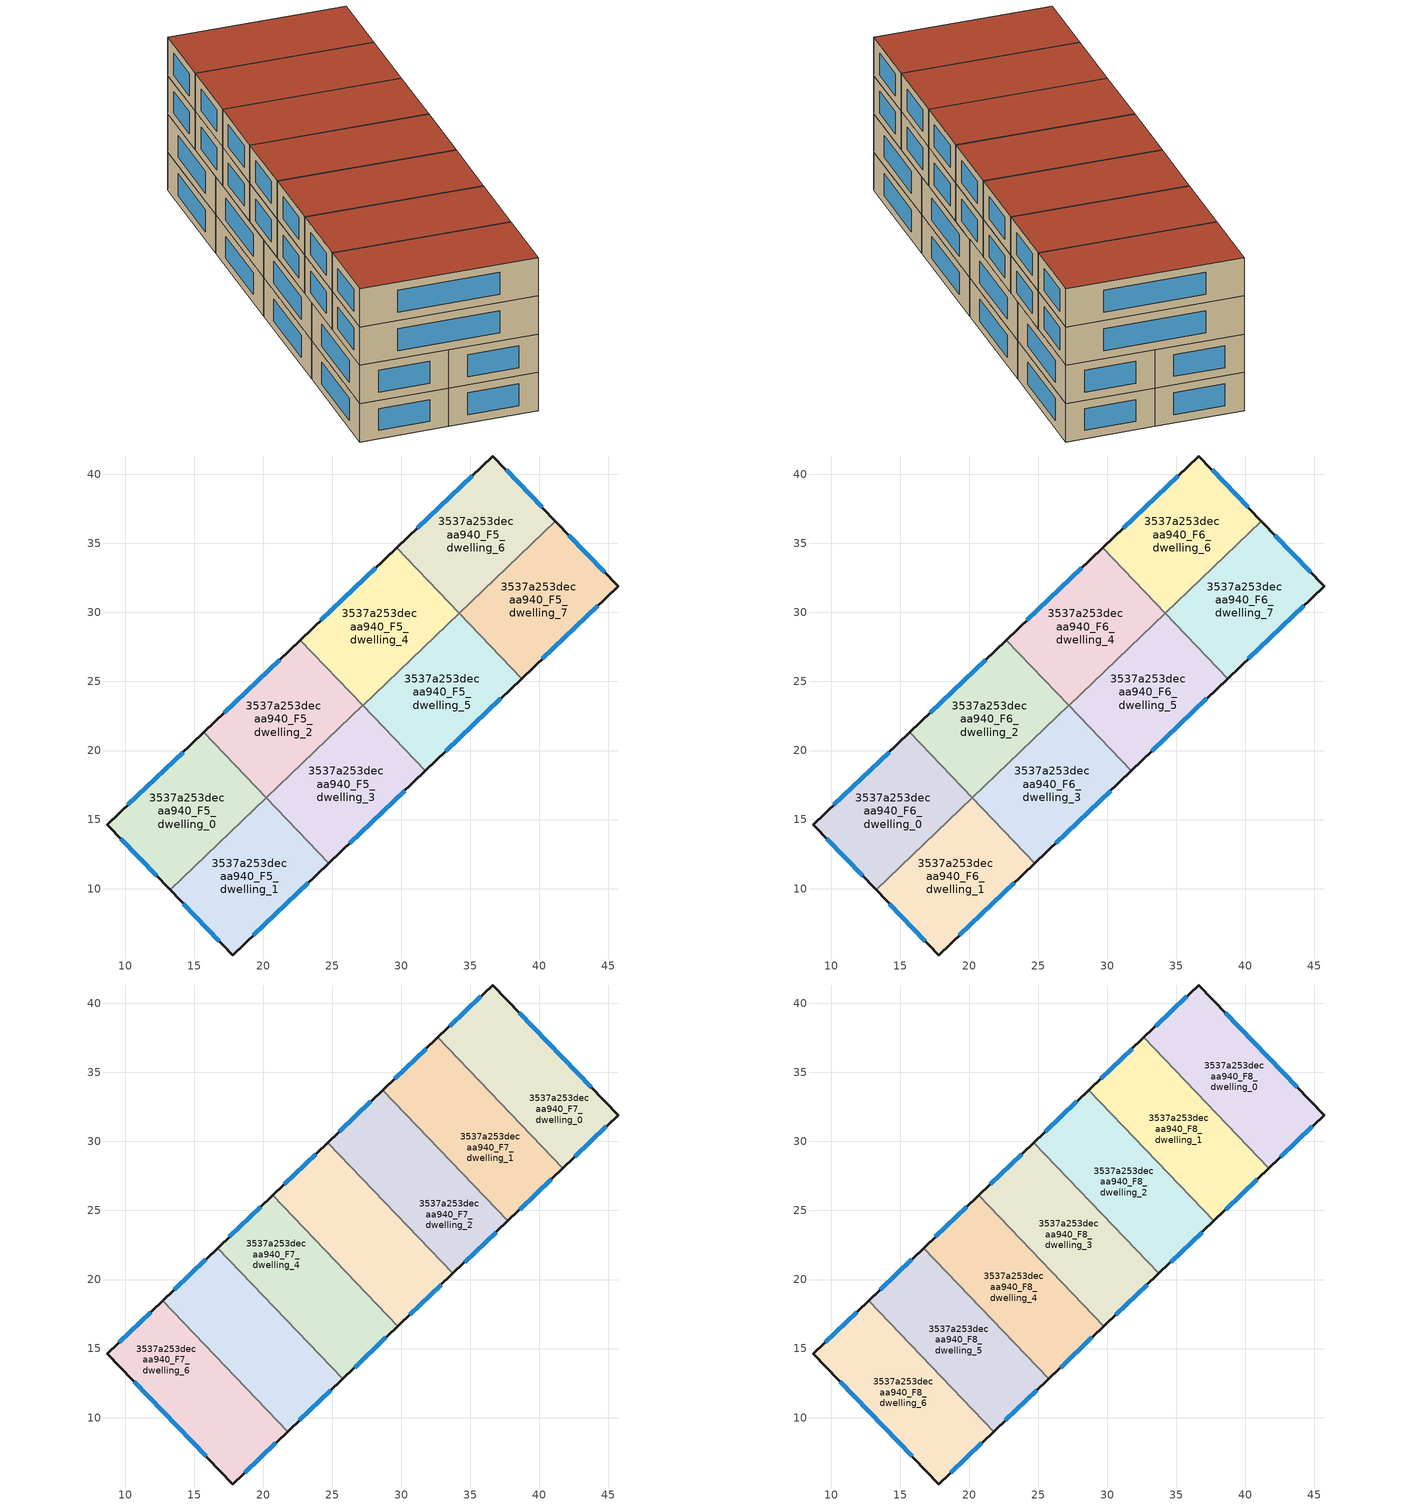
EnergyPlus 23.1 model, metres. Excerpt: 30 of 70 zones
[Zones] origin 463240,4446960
3537a253decaa940_F5_dwelling_0
 floor to 3537a253decaa940_F4_dwelling_0 (EU_floor_Construction): 15.7,21.32 20.22,16.59 13.25,9.91 8.7,14.63 z15
 wall outside (EU_wall_Construction): 15.7,21.32 8.7,14.63 13.25,9.91 z15:18
 wall to 3537a253decaa940_F5_dwelling_1 (EU_wall_Construction): 13.25,9.91 20.22,16.59 z15:18
 wall to 3537a253decaa940_F5_dwelling_2 (EU_wall_Construction): 20.22,16.59 15.7,21.32 z15:18
 window (EU_Window_Construction): 14.2,19.88 10.2,16.06 / 9.68,13.62 12.27,10.92 z15.64:17.36
3537a253decaa940_F5_dwelling_1
 floor to 3537a253decaa940_F4_dwelling_1 (EU_floor_Construction): 20.22,16.59 24.76,11.85 17.8,5.19 13.25,9.91 z15
 wall outside (EU_wall_Construction): 13.25,9.91 17.8,5.19 24.76,11.85 z15:18
 wall to 3537a253decaa940_F5_dwelling_3 (EU_wall_Construction): 24.76,11.85 20.23,16.58 z15:18
 window (EU_Window_Construction): 19.29,6.62 23.27,10.42 / 14.22,8.9 16.83,6.2 z15.64:17.36
3537a253decaa940_F5_dwelling_2
 floor to 3537a253decaa940_F4_dwelling_2 (EU_floor_Construction): 22.67,27.99 27.2,23.26 20.23,16.58 15.7,21.32 z15
 wall outside (EU_wall_Construction): 22.67,27.99 15.7,21.32 z15:18
 wall to 3537a253decaa940_F5_dwelling_3 (EU_wall_Construction): 20.23,16.58 27.2,23.26 z15:18
 wall to 3537a253decaa940_F5_dwelling_4 (EU_wall_Construction): 27.2,23.26 22.67,27.99 z15:18
 window (EU_Window_Construction): 21.18,26.56 17.19,22.75 z15.64:17.36
3537a253decaa940_F5_dwelling_3
 floor to 3537a253decaa940_F4_dwelling_3 (EU_floor_Construction): 27.2,23.26 31.73,18.53 24.76,11.85 20.23,16.58 z15
 wall outside (EU_wall_Construction): 24.76,11.85 31.73,18.53 z15:18
 wall to 3537a253decaa940_F5_dwelling_5 (EU_wall_Construction): 31.73,18.53 27.2,23.26 z15:18
 window (EU_Window_Construction): 26.25,13.28 30.24,17.1 z15.64:17.36
3537a253decaa940_F5_dwelling_4
 floor to 3537a253decaa940_F4_dwelling_4 (EU_floor_Construction): 29.65,34.67 34.18,29.94 27.2,23.26 22.67,27.99 z15
 wall outside (EU_wall_Construction): 29.65,34.67 22.67,27.99 z15:18
 wall to 3537a253decaa940_F5_dwelling_5 (EU_wall_Construction): 27.2,23.26 34.18,29.94 z15:18
 wall to 3537a253decaa940_F5_dwelling_6 (EU_wall_Construction): 34.18,29.94 29.65,34.67 z15:18
 window (EU_Window_Construction): 28.16,33.24 24.17,29.42 z15.64:17.36
3537a253decaa940_F5_dwelling_5
 floor to 3537a253decaa940_F4_dwelling_5 (EU_floor_Construction): 34.18,29.94 38.71,25.21 31.73,18.53 27.2,23.26 z15
 wall outside (EU_wall_Construction): 31.73,18.53 38.71,25.21 z15:18
 wall to 3537a253decaa940_F5_dwelling_7 (EU_wall_Construction): 38.71,25.21 34.19,29.93 z15:18
 wall to 3537a253decaa940_F5_dwelling_6 (EU_wall_Construction): 34.19,29.93 34.18,29.94 z15:18
 window (EU_Window_Construction): 33.23,19.96 37.22,23.78 z15.64:17.36
3537a253decaa940_F5_dwelling_6
 floor to 3537a253decaa940_F4_dwelling_6 (EU_floor_Construction): 36.61,41.33 41.16,36.61 34.19,29.93 29.65,34.67 z15
 wall outside (EU_wall_Construction): 41.16,36.61 36.61,41.33 29.65,34.67 z15:18
 wall to 3537a253decaa940_F5_dwelling_7 (EU_wall_Construction): 34.19,29.93 41.16,36.61 z15:18
 window (EU_Window_Construction): 35.12,39.9 31.14,36.1 / 40.19,37.62 37.58,40.32 z15.64:17.36
3537a253decaa940_F5_dwelling_7
 floor to 3537a253decaa940_F4_dwelling_7 (EU_floor_Construction): 41.16,36.61 45.71,31.91 38.71,25.21 34.19,29.93 z15
 wall outside (EU_wall_Construction): 38.71,25.21 45.71,31.91 41.16,36.61 z15:18
 window (EU_Window_Construction): 44.73,32.91 42.14,35.6 / 40.21,26.64 44.21,30.47 z15.64:17.36
3537a253decaa940_F6_dwelling_0
 floor to 3537a253decaa940_F5_dwelling_0 (EU_floor_Construction): 15.7,21.32 20.22,16.59 13.25,9.91 8.7,14.63 z18
 wall outside (EU_wall_Construction): 15.7,21.32 8.7,14.63 13.25,9.91 z18:21
 wall to 3537a253decaa940_F6_dwelling_1 (EU_wall_Construction): 13.25,9.91 20.22,16.59 z18:21
 wall to 3537a253decaa940_F6_dwelling_2 (EU_wall_Construction): 20.22,16.59 15.7,21.32 z18:21
 window (EU_Window_Construction): 14.2,19.88 10.2,16.06 / 9.68,13.62 12.27,10.92 z18.64:20.36
 ceiling adiabatic (EU_roof_Construction): 20.22,16.59 15.7,21.32 12.71,18.46 17.23,13.73 z21
3537a253decaa940_F6_dwelling_1
 floor to 3537a253decaa940_F5_dwelling_1 (EU_floor_Construction): 20.22,16.59 24.76,11.85 17.8,5.19 13.25,9.91 z18
 wall outside (EU_wall_Construction): 13.25,9.91 17.8,5.19 24.76,11.85 z18:21
 wall to 3537a253decaa940_F6_dwelling_3 (EU_wall_Construction): 24.76,11.85 20.23,16.58 z18:21
 window (EU_Window_Construction): 19.29,6.62 23.27,10.42 / 14.22,8.9 16.83,6.2 z18.64:20.36
 ceiling adiabatic (EU_roof_Construction): 24.76,11.85 20.22,16.59 17.23,13.73 21.77,8.99 z21
3537a253decaa940_F6_dwelling_2
 floor to 3537a253decaa940_F5_dwelling_2 (EU_floor_Construction): 22.67,27.99 27.2,23.26 20.23,16.58 15.7,21.32 z18
 wall outside (EU_wall_Construction): 22.67,27.99 15.7,21.32 z18:21
 wall to 3537a253decaa940_F6_dwelling_3 (EU_wall_Construction): 20.23,16.58 27.2,23.26 z18:21
 wall to 3537a253decaa940_F6_dwelling_4 (EU_wall_Construction): 27.2,23.26 22.67,27.99 z18:21
 window (EU_Window_Construction): 21.18,26.56 17.19,22.75 z18.64:20.36
3537a253decaa940_F6_dwelling_3
 floor to 3537a253decaa940_F5_dwelling_3 (EU_floor_Construction): 27.2,23.26 31.73,18.53 24.76,11.85 20.23,16.58 z18
 wall outside (EU_wall_Construction): 24.76,11.85 31.73,18.53 z18:21
 wall to 3537a253decaa940_F6_dwelling_5 (EU_wall_Construction): 31.73,18.53 27.2,23.26 z18:21
 window (EU_Window_Construction): 26.25,13.28 30.24,17.1 z18.64:20.36
3537a253decaa940_F6_dwelling_4
 floor to 3537a253decaa940_F5_dwelling_4 (EU_floor_Construction): 29.65,34.67 34.18,29.94 27.2,23.26 22.67,27.99 z18
 wall outside (EU_wall_Construction): 29.65,34.67 22.67,27.99 z18:21
 wall to 3537a253decaa940_F6_dwelling_5 (EU_wall_Construction): 27.2,23.26 34.18,29.94 z18:21
 wall to 3537a253decaa940_F6_dwelling_6 (EU_wall_Construction): 34.18,29.94 29.65,34.67 z18:21
 window (EU_Window_Construction): 28.16,33.24 24.17,29.42 z18.64:20.36
3537a253decaa940_F6_dwelling_5
 floor to 3537a253decaa940_F5_dwelling_5 (EU_floor_Construction): 34.18,29.94 38.71,25.21 31.73,18.53 27.2,23.26 z18
 wall outside (EU_wall_Construction): 31.73,18.53 38.71,25.21 z18:21
 wall to 3537a253decaa940_F6_dwelling_7 (EU_wall_Construction): 38.71,25.21 34.19,29.93 z18:21
 wall to 3537a253decaa940_F6_dwelling_6 (EU_wall_Construction): 34.19,29.93 34.18,29.94 z18:21
 window (EU_Window_Construction): 33.23,19.96 37.22,23.78 z18.64:20.36
 ceiling adiabatic (EU_roof_Construction): 38.71,25.21 34.18,29.94 27.2,23.26 31.73,18.53 z21
3537a253decaa940_F6_dwelling_6
 floor to 3537a253decaa940_F5_dwelling_6 (EU_floor_Construction): 36.61,41.33 41.16,36.61 34.19,29.93 29.65,34.67 z18
 wall outside (EU_wall_Construction): 41.16,36.61 36.61,41.33 29.65,34.67 z18:21
 wall to 3537a253decaa940_F6_dwelling_7 (EU_wall_Construction): 34.19,29.93 41.16,36.61 z18:21
 window (EU_Window_Construction): 35.12,39.9 31.14,36.1 / 40.19,37.62 37.58,40.32 z18.64:20.36
 ceiling adiabatic (EU_roof_Construction): 37.18,32.79 32.64,37.53 29.65,34.67 34.19,29.93 z21
3537a253decaa940_F6_dwelling_7
 floor to 3537a253decaa940_F5_dwelling_7 (EU_floor_Construction): 41.16,36.61 45.71,31.91 38.71,25.21 34.19,29.93 z18
 wall outside (EU_wall_Construction): 38.71,25.21 45.71,31.91 41.16,36.61 z18:21
 window (EU_Window_Construction): 44.73,32.91 42.14,35.6 / 40.21,26.64 44.21,30.47 z18.64:20.36
 ceiling adiabatic (EU_roof_Construction): 41.7,28.07 37.18,32.79 34.19,29.93 38.71,25.21 z21
3537a253decaa940_F7_dwelling_0
 floor to 3537a253decaa940_F6_dwelling_7 (EU_floor_Construction): 41.16,36.61 45.71,31.91 41.7,28.07 37.18,32.79 z21
 floor to 3537a253decaa940_F6_dwelling_6 (EU_floor_Construction): 36.61,41.33 41.16,36.61 37.18,32.79 32.64,37.53 z21
 wall outside (EU_wall_Construction): 41.7,28.07 45.71,31.91 36.61,41.33 32.64,37.53 z21:24
 wall to 3537a253decaa940_F7_dwelling_1 (EU_wall_Construction): 32.64,37.53 41.7,28.07 z21:24
 window (EU_Window_Construction): 35.76,40.52 33.49,38.35 / 43.76,33.92 38.56,39.31 / 42.56,28.89 44.85,31.08 z21.64:23.36
3537a253decaa940_F7_dwelling_1
 floor to 3537a253decaa940_F6_dwelling_4 (EU_floor_Construction): 29.65,34.67 34.18,29.94 33.18,28.99 28.65,33.72 z21
 floor adiabatic (EU_floor_Construction): 32.64,37.53 41.7,28.07 37.71,24.25 33.18,28.99 34.18,29.94 29.65,34.67 28.65,33.72 z21
 wall outside (EU_wall_Construction): 32.64,37.53 28.65,33.72 / 37.71,24.25 41.7,28.07 z21:24
 wall to 3537a253decaa940_F7_dwelling_2 (EU_wall_Construction): 28.65,33.72 37.71,24.25 z21:24
 window (EU_Window_Construction): 31.79,36.72 29.51,34.53 / 38.57,25.07 40.85,27.25 z21.64:23.36
3537a253decaa940_F7_dwelling_2
 floor adiabatic (EU_floor_Construction): 33.18,28.99 37.71,24.25 33.73,20.44 29.2,25.17 z21
 floor to 3537a253decaa940_F6_dwelling_4 (EU_floor_Construction): 28.65,33.72 33.18,28.99 29.2,25.17 24.67,29.9 z21
 wall outside (EU_wall_Construction): 28.65,33.72 24.67,29.9 / 33.73,20.44 37.71,24.25 z21:24
 wall to 3537a253decaa940_F7_dwelling_3 (EU_wall_Construction): 24.67,29.9 33.73,20.44 z21:24
 window (EU_Window_Construction): 27.8,32.9 25.52,30.72 / 34.58,21.25 36.86,23.44 z21.64:23.36
3537a253decaa940_F7_dwelling_3
 floor to 3537a253decaa940_F6_dwelling_3 (EU_floor_Construction): 27.2,23.26 31.73,18.53 29.74,16.62 25.21,21.35 z21
 floor to 3537a253decaa940_F6_dwelling_2 (EU_floor_Construction): 22.67,27.99 27.2,23.26 25.21,21.35 20.68,26.09 z21
 floor to 3537a253decaa940_F6_dwelling_4 (EU_floor_Construction): 24.67,29.9 29.2,25.17 27.2,23.26 22.67,27.99 z21
 floor adiabatic (EU_floor_Construction): 29.2,25.17 33.73,20.44 31.73,18.53 27.2,23.26 z21
 wall outside (EU_wall_Construction): 24.67,29.9 20.68,26.09 / 29.74,16.62 33.73,20.44 z21:24
 wall to 3537a253decaa940_F7_dwelling_4 (EU_wall_Construction): 20.68,26.09 29.74,16.62 z21:24
 window (EU_Window_Construction): 23.81,29.08 21.53,26.9 / 30.59,17.44 32.87,19.62 z21.64:23.36
3537a253decaa940_F7_dwelling_4
 floor to 3537a253decaa940_F6_dwelling_2 (EU_floor_Construction): 20.68,26.09 25.21,21.35 21.22,17.54 16.69,22.27 z21
 floor to 3537a253decaa940_F6_dwelling_3 (EU_floor_Construction): 25.21,21.35 29.74,16.62 25.75,12.81 21.22,17.54 z21
 wall outside (EU_wall_Construction): 20.68,26.09 16.69,22.27 / 25.76,12.8 29.74,16.62 z21:24
 wall to 3537a253decaa940_F7_dwelling_5 (EU_wall_Construction): 16.69,22.27 25.76,12.8 z21:24
 window (EU_Window_Construction): 19.83,25.27 17.55,23.09 / 26.61,13.62 28.89,15.8 z21.64:23.36
3537a253decaa940_F7_dwelling_5
 floor to 3537a253decaa940_F6_dwelling_2 (EU_floor_Construction): 16.69,22.27 21.22,17.54 20.23,16.58 15.7,21.32 z21
 floor to 3537a253decaa940_F6_dwelling_3 (EU_floor_Construction): 21.22,17.54 25.75,12.81 24.76,11.85 20.23,16.58 z21
 floor adiabatic (EU_floor_Construction): 16.69,22.27 15.7,21.32 24.76,11.85 21.77,8.99 12.71,18.46 z21
 wall outside (EU_wall_Construction): 16.69,22.27 12.71,18.46 / 21.77,8.99 25.76,12.8 z21:24
 wall to 3537a253decaa940_F7_dwelling_6 (EU_wall_Construction): 12.71,18.46 21.77,8.99 z21:24
 window (EU_Window_Construction): 15.84,21.45 13.56,19.27 / 22.62,9.81 24.9,11.99 z21.64:23.36
3537a253decaa940_F7_dwelling_6
 floor to 3537a253decaa940_F6_dwelling_0 (EU_floor_Construction): 12.71,18.46 17.23,13.73 13.25,9.91 8.7,14.63 z21
 floor to 3537a253decaa940_F6_dwelling_1 (EU_floor_Construction): 17.23,13.73 21.77,8.99 17.8,5.19 13.25,9.91 z21
 wall outside (EU_wall_Construction): 12.71,18.46 8.7,14.63 17.8,5.19 21.77,8.99 z21:24
 window (EU_Window_Construction): 10.65,12.61 15.85,7.21 / 11.85,17.64 9.56,15.45 / 18.65,6.01 20.92,8.18 z21.64:23.36
3537a253decaa940_F8_dwelling_0
 floor to 3537a253decaa940_F7_dwelling_0 (EU_floor_Construction): 36.61,41.33 45.71,31.91 41.7,28.07 32.64,37.53 z24
 wall outside (EU_wall_Construction): 41.7,28.07 45.71,31.91 36.61,41.33 32.64,37.53 z24:27
 wall to 3537a253decaa940_F8_dwelling_1 (EU_wall_Construction): 32.64,37.53 41.7,28.07 z24:27
 window (EU_Window_Construction): 35.76,40.52 33.49,38.35 / 43.76,33.92 38.56,39.31 / 42.56,28.89 44.85,31.08 z24.64:26.36
 roof outside (EU_roof_Construction): 45.71,31.91 36.61,41.33 32.64,37.53 41.7,28.07 z27
3537a253decaa940_F8_dwelling_1
 floor to 3537a253decaa940_F7_dwelling_1 (EU_floor_Construction): 32.64,37.53 41.7,28.07 37.71,24.25 28.65,33.72 z24
 wall outside (EU_wall_Construction): 32.64,37.53 28.65,33.72 / 37.71,24.25 41.7,28.07 z24:27
 wall to 3537a253decaa940_F8_dwelling_2 (EU_wall_Construction): 28.65,33.72 37.71,24.25 z24:27
 window (EU_Window_Construction): 31.79,36.72 29.51,34.53 / 38.57,25.07 40.85,27.25 z24.64:26.36
 roof outside (EU_roof_Construction): 41.7,28.07 32.64,37.53 28.65,33.72 37.71,24.25 z27
3537a253decaa940_F8_dwelling_2
 floor to 3537a253decaa940_F7_dwelling_2 (EU_floor_Construction): 28.65,33.72 37.71,24.25 33.73,20.44 24.67,29.9 z24
 wall outside (EU_wall_Construction): 28.65,33.72 24.67,29.9 / 33.73,20.44 37.71,24.25 z24:27
 wall to 3537a253decaa940_F8_dwelling_3 (EU_wall_Construction): 24.67,29.9 33.73,20.44 z24:27
 window (EU_Window_Construction): 27.8,32.9 25.52,30.72 / 34.58,21.25 36.86,23.44 z24.64:26.36
 roof outside (EU_roof_Construction): 37.71,24.25 28.65,33.72 24.67,29.9 33.73,20.44 z27
3537a253decaa940_F8_dwelling_3
 floor to 3537a253decaa940_F7_dwelling_3 (EU_floor_Construction): 24.67,29.9 33.73,20.44 29.74,16.62 20.68,26.09 z24
 wall outside (EU_wall_Construction): 24.67,29.9 20.68,26.09 / 29.74,16.62 33.73,20.44 z24:27
 wall to 3537a253decaa940_F8_dwelling_4 (EU_wall_Construction): 20.68,26.09 29.74,16.62 z24:27
 window (EU_Window_Construction): 23.81,29.08 21.53,26.9 / 30.59,17.44 32.87,19.62 z24.64:26.36
 roof outside (EU_roof_Construction): 33.73,20.44 24.67,29.9 20.68,26.09 29.74,16.62 z27
3537a253decaa940_F8_dwelling_4
 floor to 3537a253decaa940_F7_dwelling_4 (EU_floor_Construction): 20.68,26.09 29.74,16.62 25.76,12.8 16.69,22.27 z24
 wall outside (EU_wall_Construction): 20.68,26.09 16.69,22.27 / 25.76,12.8 29.74,16.62 z24:27
 wall to 3537a253decaa940_F8_dwelling_5 (EU_wall_Construction): 16.69,22.27 25.76,12.8 z24:27
 window (EU_Window_Construction): 19.83,25.27 17.55,23.09 / 26.61,13.62 28.89,15.8 z24.64:26.36
 roof outside (EU_roof_Construction): 29.74,16.62 20.68,26.09 16.69,22.27 25.76,12.8 z27
3537a253decaa940_F8_dwelling_5
 floor to 3537a253decaa940_F7_dwelling_5 (EU_floor_Construction): 16.69,22.27 25.76,12.8 21.77,8.99 12.71,18.46 z24
 wall outside (EU_wall_Construction): 16.69,22.27 12.71,18.46 / 21.77,8.99 25.76,12.8 z24:27
 wall to 3537a253decaa940_F8_dwelling_6 (EU_wall_Construction): 12.71,18.46 21.77,8.99 z24:27
 window (EU_Window_Construction): 15.84,21.45 13.56,19.27 / 22.62,9.81 24.9,11.99 z24.64:26.36
 roof outside (EU_roof_Construction): 25.76,12.8 16.69,22.27 12.71,18.46 21.77,8.99 z27
3537a253decaa940_F8_dwelling_6
 floor to 3537a253decaa940_F7_dwelling_6 (EU_floor_Construction): 12.71,18.46 21.77,8.99 17.8,5.19 8.7,14.63 z24
 wall outside (EU_wall_Construction): 12.71,18.46 8.7,14.63 17.8,5.19 21.77,8.99 z24:27
 window (EU_Window_Construction): 10.65,12.61 15.85,7.21 / 11.85,17.64 9.56,15.45 / 18.65,6.01 20.92,8.18 z24.64:26.36
 roof outside (EU_roof_Construction): 21.77,8.99 12.71,18.46 8.7,14.63 17.8,5.19 z27
[Building]
EU S2 Campaign: North Axis=0; Terrain=City; Solar Distribution=FullExterior
[Site:Location]
Yerevan-Zvartnots.Intl.AP: Latitude=40.15; Longitude=44.383; Time Zone=4; Elevation=854
[SizingPeriod:WeatherFileDays]
AnnualSizingPeriod: Begin Month=1; Begin Day of Month=1; End Month=12; End Day of Month=31; Day of Week for Start Day=Monday; Use Weather File Daylight Saving Period=No; Use Weather File Rain and Snow Indicators=No
[MATERIAL]
EU_InternalMass_Material: Roughness=MediumRough; Thickness=0.1; Conductivity=1; Density=1800; Specific Heat=900; Thermal Absorptance=0.9; Solar Absorptance=0.7; Visible Absorptance=0.7
[MATERIAL:NOMASS] Roughness=MediumRough; Thermal Absorptance=0.9; Solar Absorptance=0.7; Visible Absorptance=0.7
Name | Thermal Resistance
EU_wall_NoMass | 1.05043
EU_roof_NoMass | 1.45357
EU_floor_NoMass | 0.478065
[WINDOWMATERIAL:SIMPLEGLAZINGSYSTEM]
EU_Window_SimpleGlazing: UFactor=2.5566; Solar Heat Gain Coefficient=0.75; Visible Transmittance=0.75
[CONSTRUCTION]
EU_wall_Construction: EU_wall_NoMass
EU_roof_Construction: EU_roof_NoMass
EU_floor_Construction: EU_floor_NoMass
EU_Window_Construction: EU_Window_SimpleGlazing
EU_InternalMass_Construction: EU_InternalMass_Material
[ZONE] Type=1; Multiplier=1; Ceiling Height=autocalculate; Floor Area=autocalculate; Part of Total Floor Area=Yes
Name | Volume
3537a253decaa940_F5_dwelling_0; 3537a253decaa940_F6_dwelling_0 | 189.809
3537a253decaa940_F7_dwelling_0; 3537a253decaa940_F8_dwelling_0 | 216.923
3537a253decaa940_F5_dwelling_1; 3537a253decaa940_F6_dwelling_1 | 189.792
3537a253decaa940_F7_dwelling_1; 3537a253decaa940_F8_dwelling_1; 3537a253decaa940_F7_dwelling_3; 3537a253decaa940_F8_dwelling_3 | 216.925
3537a253decaa940_F5_dwelling_2; 3537a253decaa940_F6_dwelling_2 | 189.813
3537a253decaa940_F7_dwelling_2; 3537a253decaa940_F8_dwelling_2 | 216.901
3537a253decaa940_F5_dwelling_3; 3537a253decaa940_F6_dwelling_3 | 189.826
3537a253decaa940_F5_dwelling_4; 3537a253decaa940_F6_dwelling_4 | 189.8
3537a253decaa940_F7_dwelling_4; 3537a253decaa940_F8_dwelling_4 | 216.948
3537a253decaa940_F5_dwelling_5; 3537a253decaa940_F6_dwelling_5 | 189.823
3537a253decaa940_F7_dwelling_5; 3537a253decaa940_F8_dwelling_5 | 216.933
3537a253decaa940_F5_dwelling_6; 3537a253decaa940_F6_dwelling_6 | 189.81
3537a253decaa940_F7_dwelling_6; 3537a253decaa940_F8_dwelling_6 | 216.899
3537a253decaa940_F5_dwelling_7; 3537a253decaa940_F6_dwelling_7 | 189.795
[INTERNALMASS] Construction=EU_InternalMass_Construction
Name | Zone or ZoneList | Surface Area
3537a253decaa940_F5_dwelling_0_EU_InternalMass | 3537a253decaa940_F5_dwelling_0 | 63.2695
3537a253decaa940_F5_dwelling_1_EU_InternalMass | 3537a253decaa940_F5_dwelling_1 | 63.2641
3537a253decaa940_F5_dwelling_2_EU_InternalMass | 3537a253decaa940_F5_dwelling_2 | 63.2709
3537a253decaa940_F5_dwelling_3_EU_InternalMass | 3537a253decaa940_F5_dwelling_3 | 63.2754
3537a253decaa940_F5_dwelling_4_EU_InternalMass | 3537a253decaa940_F5_dwelling_4 | 63.2665
3537a253decaa940_F5_dwelling_5_EU_InternalMass | 3537a253decaa940_F5_dwelling_5 | 63.2742
3537a253decaa940_F5_dwelling_6_EU_InternalMass | 3537a253decaa940_F5_dwelling_6 | 63.2699
3537a253decaa940_F5_dwelling_7_EU_InternalMass | 3537a253decaa940_F5_dwelling_7 | 63.2649
3537a253decaa940_F6_dwelling_0_EU_InternalMass | 3537a253decaa940_F6_dwelling_0 | 63.2695
3537a253decaa940_F6_dwelling_1_EU_InternalMass | 3537a253decaa940_F6_dwelling_1 | 63.2641
3537a253decaa940_F6_dwelling_2_EU_InternalMass | 3537a253decaa940_F6_dwelling_2 | 63.2709
3537a253decaa940_F6_dwelling_3_EU_InternalMass | 3537a253decaa940_F6_dwelling_3 | 63.2754
3537a253decaa940_F6_dwelling_4_EU_InternalMass | 3537a253decaa940_F6_dwelling_4 | 63.2665
3537a253decaa940_F6_dwelling_5_EU_InternalMass | 3537a253decaa940_F6_dwelling_5 | 63.2742
3537a253decaa940_F6_dwelling_6_EU_InternalMass | 3537a253decaa940_F6_dwelling_6 | 63.2699
3537a253decaa940_F6_dwelling_7_EU_InternalMass | 3537a253decaa940_F6_dwelling_7 | 63.2649
3537a253decaa940_F7_dwelling_0_EU_InternalMass | 3537a253decaa940_F7_dwelling_0 | 72.3079
3537a253decaa940_F7_dwelling_1_EU_InternalMass | 3537a253decaa940_F7_dwelling_1 | 72.3085
3537a253decaa940_F7_dwelling_2_EU_InternalMass | 3537a253decaa940_F7_dwelling_2 | 72.3006
3537a253decaa940_F7_dwelling_3_EU_InternalMass | 3537a253decaa940_F7_dwelling_3 | 72.3084
3537a253decaa940_F7_dwelling_4_EU_InternalMass | 3537a253decaa940_F7_dwelling_4 | 72.3162
3537a253decaa940_F7_dwelling_5_EU_InternalMass | 3537a253decaa940_F7_dwelling_5 | 72.3108
3537a253decaa940_F7_dwelling_6_EU_InternalMass | 3537a253decaa940_F7_dwelling_6 | 72.2997
3537a253decaa940_F8_dwelling_0_EU_InternalMass | 3537a253decaa940_F8_dwelling_0 | 72.3079
3537a253decaa940_F8_dwelling_1_EU_InternalMass | 3537a253decaa940_F8_dwelling_1 | 72.3085
3537a253decaa940_F8_dwelling_2_EU_InternalMass | 3537a253decaa940_F8_dwelling_2 | 72.3006
3537a253decaa940_F8_dwelling_3_EU_InternalMass | 3537a253decaa940_F8_dwelling_3 | 72.3084
3537a253decaa940_F8_dwelling_4_EU_InternalMass | 3537a253decaa940_F8_dwelling_4 | 72.3162
3537a253decaa940_F8_dwelling_5_EU_InternalMass | 3537a253decaa940_F8_dwelling_5 | 72.3108
3537a253decaa940_F8_dwelling_6_EU_InternalMass | 3537a253decaa940_F8_dwelling_6 | 72.2997
[OTHEREQUIPMENT] Fuel Type=Electricity; Design Level Calculation Method=Watts/Area; Power per Zone Floor Area=1; Fraction Latent=0; Fraction Radiant=0; Fraction Lost=0; Carbon Dioxide Generation Rate=0; EndUse Subcategory=EU_Step8_InternalGains
Name | Zone or ZoneList or Space or SpaceList | Schedule
EU_Step8_InternalGain_3537a253decaa940_F5_dwelling_0_f000 | 3537a253decaa940_F5_dwelling_0 | EU_Step8_GainSchedule_3537a253decaa940_F5_dwelling_0_f000
EU_Step8_InternalGain_3537a253decaa940_F5_dwelling_1_f000 | 3537a253decaa940_F5_dwelling_1 | EU_Step8_GainSchedule_3537a253decaa940_F5_dwelling_1_f000
EU_Step8_InternalGain_3537a253decaa940_F5_dwelling_2_f000 | 3537a253decaa940_F5_dwelling_2 | EU_Step8_GainSchedule_3537a253decaa940_F5_dwelling_2_f000
EU_Step8_InternalGain_3537a253decaa940_F5_dwelling_3_f000 | 3537a253decaa940_F5_dwelling_3 | EU_Step8_GainSchedule_3537a253decaa940_F5_dwelling_3_f000
EU_Step8_InternalGain_3537a253decaa940_F5_dwelling_4_f000 | 3537a253decaa940_F5_dwelling_4 | EU_Step8_GainSchedule_3537a253decaa940_F5_dwelling_4_f000
EU_Step8_InternalGain_3537a253decaa940_F5_dwelling_5_f000 | 3537a253decaa940_F5_dwelling_5 | EU_Step8_GainSchedule_3537a253decaa940_F5_dwelling_5_f000
EU_Step8_InternalGain_3537a253decaa940_F5_dwelling_6_f000 | 3537a253decaa940_F5_dwelling_6 | EU_Step8_GainSchedule_3537a253decaa940_F5_dwelling_6_f000
EU_Step8_InternalGain_3537a253decaa940_F5_dwelling_7_f000 | 3537a253decaa940_F5_dwelling_7 | EU_Step8_GainSchedule_3537a253decaa940_F5_dwelling_7_f000
EU_Step8_InternalGain_3537a253decaa940_F6_dwelling_0_f000 | 3537a253decaa940_F6_dwelling_0 | EU_Step8_GainSchedule_3537a253decaa940_F6_dwelling_0_f000
EU_Step8_InternalGain_3537a253decaa940_F6_dwelling_1_f000 | 3537a253decaa940_F6_dwelling_1 | EU_Step8_GainSchedule_3537a253decaa940_F6_dwelling_1_f000
EU_Step8_InternalGain_3537a253decaa940_F6_dwelling_2_f000 | 3537a253decaa940_F6_dwelling_2 | EU_Step8_GainSchedule_3537a253decaa940_F6_dwelling_2_f000
EU_Step8_InternalGain_3537a253decaa940_F6_dwelling_3_f000 | 3537a253decaa940_F6_dwelling_3 | EU_Step8_GainSchedule_3537a253decaa940_F6_dwelling_3_f000
EU_Step8_InternalGain_3537a253decaa940_F6_dwelling_4_f000 | 3537a253decaa940_F6_dwelling_4 | EU_Step8_GainSchedule_3537a253decaa940_F6_dwelling_4_f000
EU_Step8_InternalGain_3537a253decaa940_F6_dwelling_5_f000 | 3537a253decaa940_F6_dwelling_5 | EU_Step8_GainSchedule_3537a253decaa940_F6_dwelling_5_f000
EU_Step8_InternalGain_3537a253decaa940_F6_dwelling_6_f000 | 3537a253decaa940_F6_dwelling_6 | EU_Step8_GainSchedule_3537a253decaa940_F6_dwelling_6_f000
EU_Step8_InternalGain_3537a253decaa940_F6_dwelling_7_f000 | 3537a253decaa940_F6_dwelling_7 | EU_Step8_GainSchedule_3537a253decaa940_F6_dwelling_7_f000
EU_Step8_InternalGain_3537a253decaa940_F7_dwelling_0_f000 | 3537a253decaa940_F7_dwelling_0 | EU_Step8_GainSchedule_3537a253decaa940_F7_dwelling_0_f000
EU_Step8_InternalGain_3537a253decaa940_F7_dwelling_1_f000 | 3537a253decaa940_F7_dwelling_1 | EU_Step8_GainSchedule_3537a253decaa940_F7_dwelling_1_f000
EU_Step8_InternalGain_3537a253decaa940_F7_dwelling_2_f000 | 3537a253decaa940_F7_dwelling_2 | EU_Step8_GainSchedule_3537a253decaa940_F7_dwelling_2_f000
EU_Step8_InternalGain_3537a253decaa940_F7_dwelling_3_f000 | 3537a253decaa940_F7_dwelling_3 | EU_Step8_GainSchedule_3537a253decaa940_F7_dwelling_3_f000
EU_Step8_InternalGain_3537a253decaa940_F7_dwelling_4_f000 | 3537a253decaa940_F7_dwelling_4 | EU_Step8_GainSchedule_3537a253decaa940_F7_dwelling_4_f000
EU_Step8_InternalGain_3537a253decaa940_F7_dwelling_5_f000 | 3537a253decaa940_F7_dwelling_5 | EU_Step8_GainSchedule_3537a253decaa940_F7_dwelling_5_f000
EU_Step8_InternalGain_3537a253decaa940_F7_dwelling_6_f000 | 3537a253decaa940_F7_dwelling_6 | EU_Step8_GainSchedule_3537a253decaa940_F7_dwelling_6_f000
EU_Step8_InternalGain_3537a253decaa940_F8_dwelling_0_f000 | 3537a253decaa940_F8_dwelling_0 | EU_Step8_GainSchedule_3537a253decaa940_F8_dwelling_0_f000
EU_Step8_InternalGain_3537a253decaa940_F8_dwelling_1_f000 | 3537a253decaa940_F8_dwelling_1 | EU_Step8_GainSchedule_3537a253decaa940_F8_dwelling_1_f000
EU_Step8_InternalGain_3537a253decaa940_F8_dwelling_2_f000 | 3537a253decaa940_F8_dwelling_2 | EU_Step8_GainSchedule_3537a253decaa940_F8_dwelling_2_f000
EU_Step8_InternalGain_3537a253decaa940_F8_dwelling_3_f000 | 3537a253decaa940_F8_dwelling_3 | EU_Step8_GainSchedule_3537a253decaa940_F8_dwelling_3_f000
EU_Step8_InternalGain_3537a253decaa940_F8_dwelling_4_f000 | 3537a253decaa940_F8_dwelling_4 | EU_Step8_GainSchedule_3537a253decaa940_F8_dwelling_4_f000
EU_Step8_InternalGain_3537a253decaa940_F8_dwelling_5_f000 | 3537a253decaa940_F8_dwelling_5 | EU_Step8_GainSchedule_3537a253decaa940_F8_dwelling_5_f000
EU_Step8_InternalGain_3537a253decaa940_F8_dwelling_6_f000 | 3537a253decaa940_F8_dwelling_6 | EU_Step8_GainSchedule_3537a253decaa940_F8_dwelling_6_f000
[ZONEVENTILATION:DESIGNFLOWRATE] Schedule=EU_AlwaysOn; Design Flow Rate Calculation Method=AirChanges/Hour; Air Changes per Hour=0.557805; Ventilation Type=Natural; Fan Pressure Rise=0; Fan Total Efficiency=1; Constant Term Coefficient=1; Temperature Term Coefficient=0; Velocity Term Coefficient=0; Velocity Squared Term Coefficient=0; Minimum Indoor Temperature=-100; Maximum Indoor Temperature=100; Delta Temperature=-100; Minimum Outdoor Temperature=-100; Maximum Outdoor Temperature=100; Maximum Wind Speed=40
Name | Zone or ZoneList or Space or SpaceList
EU_ConstantAir_3537a253decaa940_F5_dwelling_0 | 3537a253decaa940_F5_dwelling_0
EU_ConstantAir_3537a253decaa940_F5_dwelling_1 | 3537a253decaa940_F5_dwelling_1
EU_ConstantAir_3537a253decaa940_F5_dwelling_2 | 3537a253decaa940_F5_dwelling_2
EU_ConstantAir_3537a253decaa940_F5_dwelling_3 | 3537a253decaa940_F5_dwelling_3
EU_ConstantAir_3537a253decaa940_F5_dwelling_4 | 3537a253decaa940_F5_dwelling_4
EU_ConstantAir_3537a253decaa940_F5_dwelling_5 | 3537a253decaa940_F5_dwelling_5
EU_ConstantAir_3537a253decaa940_F5_dwelling_6 | 3537a253decaa940_F5_dwelling_6
EU_ConstantAir_3537a253decaa940_F5_dwelling_7 | 3537a253decaa940_F5_dwelling_7
EU_ConstantAir_3537a253decaa940_F6_dwelling_0 | 3537a253decaa940_F6_dwelling_0
EU_ConstantAir_3537a253decaa940_F6_dwelling_1 | 3537a253decaa940_F6_dwelling_1
EU_ConstantAir_3537a253decaa940_F6_dwelling_2 | 3537a253decaa940_F6_dwelling_2
EU_ConstantAir_3537a253decaa940_F6_dwelling_3 | 3537a253decaa940_F6_dwelling_3
EU_ConstantAir_3537a253decaa940_F6_dwelling_4 | 3537a253decaa940_F6_dwelling_4
EU_ConstantAir_3537a253decaa940_F6_dwelling_5 | 3537a253decaa940_F6_dwelling_5
EU_ConstantAir_3537a253decaa940_F6_dwelling_6 | 3537a253decaa940_F6_dwelling_6
EU_ConstantAir_3537a253decaa940_F6_dwelling_7 | 3537a253decaa940_F6_dwelling_7
EU_ConstantAir_3537a253decaa940_F7_dwelling_0 | 3537a253decaa940_F7_dwelling_0
EU_ConstantAir_3537a253decaa940_F7_dwelling_1 | 3537a253decaa940_F7_dwelling_1
EU_ConstantAir_3537a253decaa940_F7_dwelling_2 | 3537a253decaa940_F7_dwelling_2
EU_ConstantAir_3537a253decaa940_F7_dwelling_3 | 3537a253decaa940_F7_dwelling_3
EU_ConstantAir_3537a253decaa940_F7_dwelling_4 | 3537a253decaa940_F7_dwelling_4
EU_ConstantAir_3537a253decaa940_F7_dwelling_5 | 3537a253decaa940_F7_dwelling_5
EU_ConstantAir_3537a253decaa940_F7_dwelling_6 | 3537a253decaa940_F7_dwelling_6
EU_ConstantAir_3537a253decaa940_F8_dwelling_0 | 3537a253decaa940_F8_dwelling_0
EU_ConstantAir_3537a253decaa940_F8_dwelling_1 | 3537a253decaa940_F8_dwelling_1
EU_ConstantAir_3537a253decaa940_F8_dwelling_2 | 3537a253decaa940_F8_dwelling_2
EU_ConstantAir_3537a253decaa940_F8_dwelling_3 | 3537a253decaa940_F8_dwelling_3
EU_ConstantAir_3537a253decaa940_F8_dwelling_4 | 3537a253decaa940_F8_dwelling_4
EU_ConstantAir_3537a253decaa940_F8_dwelling_5 | 3537a253decaa940_F8_dwelling_5
EU_ConstantAir_3537a253decaa940_F8_dwelling_6 | 3537a253decaa940_F8_dwelling_6
[HVACTEMPLATE:THERMOSTAT] Constant Heating Setpoint=20; Constant Cooling Setpoint=50
EU_HeatOnly_3537a253decaa940_F0_dwelling_0; EU_HeatOnly_3537a253decaa940_F0_dwelling_1; EU_HeatOnly_3537a253decaa940_F0_dwelling_2; EU_HeatOnly_3537a253decaa940_F0_dwelling_3; EU_HeatOnly_3537a253decaa940_F0_dwelling_4; EU_HeatOnly_3537a253decaa940_F0_dwelling_5; EU_HeatOnly_3537a253decaa940_F0_dwelling_6; EU_HeatOnly_3537a253decaa940_F0_dwelling_7; EU_HeatOnly_3537a253decaa940_F1_dwelling_0; EU_HeatOnly_3537a253decaa940_F1_dwelling_1; EU_HeatOnly_3537a253decaa940_F1_dwelling_2; EU_HeatOnly_3537a253decaa940_F1_dwelling_3; EU_HeatOnly_3537a253decaa940_F1_dwelling_4; EU_HeatOnly_3537a253decaa940_F1_dwelling_5; EU_HeatOnly_3537a253decaa940_F1_dwelling_6; EU_HeatOnly_3537a253decaa940_F1_dwelling_7; EU_HeatOnly_3537a253decaa940_F2_dwelling_0; EU_HeatOnly_3537a253decaa940_F2_dwelling_1; EU_HeatOnly_3537a253decaa940_F2_dwelling_2; EU_HeatOnly_3537a253decaa940_F2_dwelling_3; EU_HeatOnly_3537a253decaa940_F2_dwelling_4; EU_HeatOnly_3537a253decaa940_F2_dwelling_5; EU_HeatOnly_3537a253decaa940_F2_dwelling_6; EU_HeatOnly_3537a253decaa940_F2_dwelling_7; EU_HeatOnly_3537a253decaa940_F3_dwelling_0; EU_HeatOnly_3537a253decaa940_F3_dwelling_1; EU_HeatOnly_3537a253decaa940_F3_dwelling_2; EU_HeatOnly_3537a253decaa940_F3_dwelling_3; EU_HeatOnly_3537a253decaa940_F3_dwelling_4; EU_HeatOnly_3537a253decaa940_F3_dwelling_5; EU_HeatOnly_3537a253decaa940_F3_dwelling_6; EU_HeatOnly_3537a253decaa940_F3_dwelling_7; EU_HeatOnly_3537a253decaa940_F4_dwelling_0; EU_HeatOnly_3537a253decaa940_F4_dwelling_1; EU_HeatOnly_3537a253decaa940_F4_dwelling_2; EU_HeatOnly_3537a253decaa940_F4_dwelling_3; EU_HeatOnly_3537a253decaa940_F4_dwelling_4; EU_HeatOnly_3537a253decaa940_F4_dwelling_5; EU_HeatOnly_3537a253decaa940_F4_dwelling_6; EU_HeatOnly_3537a253decaa940_F4_dwelling_7; EU_HeatOnly_3537a253decaa940_F5_dwelling_0; EU_HeatOnly_3537a253decaa940_F5_dwelling_1; EU_HeatOnly_3537a253decaa940_F5_dwelling_2; EU_HeatOnly_3537a253decaa940_F5_dwelling_3; EU_HeatOnly_3537a253decaa940_F5_dwelling_4; EU_HeatOnly_3537a253decaa940_F5_dwelling_5; EU_HeatOnly_3537a253decaa940_F5_dwelling_6; EU_HeatOnly_3537a253decaa940_F5_dwelling_7; EU_HeatOnly_3537a253decaa940_F6_dwelling_0; EU_HeatOnly_3537a253decaa940_F6_dwelling_1; EU_HeatOnly_3537a253decaa940_F6_dwelling_2; EU_HeatOnly_3537a253decaa940_F6_dwelling_3; EU_HeatOnly_3537a253decaa940_F6_dwelling_4; EU_HeatOnly_3537a253decaa940_F6_dwelling_5; EU_HeatOnly_3537a253decaa940_F6_dwelling_6; EU_HeatOnly_3537a253decaa940_F6_dwelling_7; EU_HeatOnly_3537a253decaa940_F7_dwelling_0; EU_HeatOnly_3537a253decaa940_F7_dwelling_1; EU_HeatOnly_3537a253decaa940_F7_dwelling_2; EU_HeatOnly_3537a253decaa940_F7_dwelling_3; EU_HeatOnly_3537a253decaa940_F7_dwelling_4; EU_HeatOnly_3537a253decaa940_F7_dwelling_5; EU_HeatOnly_3537a253decaa940_F7_dwelling_6; EU_HeatOnly_3537a253decaa940_F8_dwelling_0; EU_HeatOnly_3537a253decaa940_F8_dwelling_1; EU_HeatOnly_3537a253decaa940_F8_dwelling_2; EU_HeatOnly_3537a253decaa940_F8_dwelling_3; EU_HeatOnly_3537a253decaa940_F8_dwelling_4; EU_HeatOnly_3537a253decaa940_F8_dwelling_5; EU_HeatOnly_3537a253decaa940_F8_dwelling_6
[HVACTEMPLATE:ZONE:IDEALLOADSAIRSYSTEM] System Availability Schedule=EU_AlwaysOn; Maximum Heating Supply Air Temperature=50; Minimum Cooling Supply Air Temperature=13; Maximum Heating Supply Air Humidity Ratio=0.0156; Minimum Cooling Supply Air Humidity Ratio=0.0077; Heating Limit=NoLimit; Cooling Limit=NoLimit; Heating Availability Schedule=EU_AlwaysOn; Cooling Availability Schedule=EU_CoolingOff; Dehumidification Control Type=ConstantSensibleHeatRatio; Cooling Sensible Heat Ratio=0.7; Dehumidification Setpoint=60; Humidification Control Type=None; Humidification Setpoint=30; Outdoor Air Method=None; Outdoor Air Flow Rate per Person=0.00944; Outdoor Air Flow Rate per Zone Floor Area=0; Outdoor Air Flow Rate per Zone=0; Demand Controlled Ventilation Type=None; Outdoor Air Economizer Type=NoEconomizer; Heat Recovery Type=None; Sensible Heat Recovery Effectiveness=0.7; Latent Heat Recovery Effectiveness=0.65
Name | Template Thermostat
3537a253decaa940_F5_dwelling_0 | EU_HeatOnly_3537a253decaa940_F5_dwelling_0
3537a253decaa940_F5_dwelling_1 | EU_HeatOnly_3537a253decaa940_F5_dwelling_1
3537a253decaa940_F5_dwelling_2 | EU_HeatOnly_3537a253decaa940_F5_dwelling_2
3537a253decaa940_F5_dwelling_3 | EU_HeatOnly_3537a253decaa940_F5_dwelling_3
3537a253decaa940_F5_dwelling_4 | EU_HeatOnly_3537a253decaa940_F5_dwelling_4
3537a253decaa940_F5_dwelling_5 | EU_HeatOnly_3537a253decaa940_F5_dwelling_5
3537a253decaa940_F5_dwelling_6 | EU_HeatOnly_3537a253decaa940_F5_dwelling_6
3537a253decaa940_F5_dwelling_7 | EU_HeatOnly_3537a253decaa940_F5_dwelling_7
3537a253decaa940_F6_dwelling_0 | EU_HeatOnly_3537a253decaa940_F6_dwelling_0
3537a253decaa940_F6_dwelling_1 | EU_HeatOnly_3537a253decaa940_F6_dwelling_1
3537a253decaa940_F6_dwelling_2 | EU_HeatOnly_3537a253decaa940_F6_dwelling_2
3537a253decaa940_F6_dwelling_3 | EU_HeatOnly_3537a253decaa940_F6_dwelling_3
3537a253decaa940_F6_dwelling_4 | EU_HeatOnly_3537a253decaa940_F6_dwelling_4
3537a253decaa940_F6_dwelling_5 | EU_HeatOnly_3537a253decaa940_F6_dwelling_5
3537a253decaa940_F6_dwelling_6 | EU_HeatOnly_3537a253decaa940_F6_dwelling_6
3537a253decaa940_F6_dwelling_7 | EU_HeatOnly_3537a253decaa940_F6_dwelling_7
3537a253decaa940_F7_dwelling_0 | EU_HeatOnly_3537a253decaa940_F7_dwelling_0
3537a253decaa940_F7_dwelling_1 | EU_HeatOnly_3537a253decaa940_F7_dwelling_1
3537a253decaa940_F7_dwelling_2 | EU_HeatOnly_3537a253decaa940_F7_dwelling_2
3537a253decaa940_F7_dwelling_3 | EU_HeatOnly_3537a253decaa940_F7_dwelling_3
3537a253decaa940_F7_dwelling_4 | EU_HeatOnly_3537a253decaa940_F7_dwelling_4
3537a253decaa940_F7_dwelling_5 | EU_HeatOnly_3537a253decaa940_F7_dwelling_5
3537a253decaa940_F7_dwelling_6 | EU_HeatOnly_3537a253decaa940_F7_dwelling_6
3537a253decaa940_F8_dwelling_0 | EU_HeatOnly_3537a253decaa940_F8_dwelling_0
3537a253decaa940_F8_dwelling_1 | EU_HeatOnly_3537a253decaa940_F8_dwelling_1
3537a253decaa940_F8_dwelling_2 | EU_HeatOnly_3537a253decaa940_F8_dwelling_2
3537a253decaa940_F8_dwelling_3 | EU_HeatOnly_3537a253decaa940_F8_dwelling_3
3537a253decaa940_F8_dwelling_4 | EU_HeatOnly_3537a253decaa940_F8_dwelling_4
3537a253decaa940_F8_dwelling_5 | EU_HeatOnly_3537a253decaa940_F8_dwelling_5
3537a253decaa940_F8_dwelling_6 | EU_HeatOnly_3537a253decaa940_F8_dwelling_6
[SIZING:ZONE] Zone Cooling Design Supply Air Temperature Input Method=SupplyAirTemperature; Zone Cooling Design Supply Air Temperature=13; Zone Heating Design Supply Air Temperature Input Method=SupplyAirTemperature; Zone Heating Design Supply Air Temperature=50; Zone Cooling Design Supply Air Humidity Ratio=0.008; Zone Heating Design Supply Air Humidity Ratio=0.008; Cooling Design Air Flow Method=DesignDay; Cooling Design Air Flow Rate=0; Cooling Minimum Air Flow per Zone Floor Area=0.000762; Cooling Minimum Air Flow=0; Cooling Minimum Air Flow Fraction=0.2; Heating Design Air Flow Method=DesignDay; Heating Design Air Flow Rate=0; Heating Maximum Air Flow per Zone Floor Area=0.002032; Heating Maximum Air Flow=0.141576; Heating Maximum Air Flow Fraction=0.3; Account for Dedicated Outdoor Air System=No; Dedicated Outdoor Air System Control Strategy=NeutralSupplyAir; Dedicated Outdoor Air Low Setpoint Temperature for Design=autosize; Dedicated Outdoor Air High Setpoint Temperature for Design=autosize; Zone Load Sizing Method=Sensible Load Only No Latent Load; Zone Latent Cooling Design Supply Air Humidity Ratio Input Method=HumidityRatioDifference; Zone Cooling Design Supply Air Humidity Ratio Difference=0.005; Zone Latent Heating Design Supply Air Humidity Ratio Input Method=HumidityRatioDifference; Zone Humidification Design Supply Air Humidity Ratio Difference=0.005
3537a253decaa940_F5_dwelling_0; 3537a253decaa940_F5_dwelling_1; 3537a253decaa940_F5_dwelling_2; 3537a253decaa940_F5_dwelling_3; 3537a253decaa940_F5_dwelling_4; 3537a253decaa940_F5_dwelling_5; 3537a253decaa940_F5_dwelling_6; 3537a253decaa940_F5_dwelling_7; 3537a253decaa940_F6_dwelling_0; 3537a253decaa940_F6_dwelling_1; 3537a253decaa940_F6_dwelling_2; 3537a253decaa940_F6_dwelling_3; 3537a253decaa940_F6_dwelling_4; 3537a253decaa940_F6_dwelling_5; 3537a253decaa940_F6_dwelling_6; 3537a253decaa940_F6_dwelling_7; 3537a253decaa940_F7_dwelling_0; 3537a253decaa940_F7_dwelling_1; 3537a253decaa940_F7_dwelling_2; 3537a253decaa940_F7_dwelling_3; 3537a253decaa940_F7_dwelling_4; 3537a253decaa940_F7_dwelling_5; 3537a253decaa940_F7_dwelling_6; 3537a253decaa940_F8_dwelling_0; 3537a253decaa940_F8_dwelling_1; 3537a253decaa940_F8_dwelling_2; 3537a253decaa940_F8_dwelling_3; 3537a253decaa940_F8_dwelling_4; 3537a253decaa940_F8_dwelling_5; 3537a253decaa940_F8_dwelling_6
[SCHEDULE:CONSTANT]
Name | Hourly Value
EU_AlwaysOn | 1
EU_CoolingOff | 0
[SCHEDULE:FILE] Column Number=1; Rows to Skip at Top=0; Number of Hours of Data=8760; Column Separator=Comma; Interpolate to Timestep=No; Minutes per Item=60; Adjust Schedule for Daylight Savings=Yes
Name | File
EU_Step8_GainSchedule_3537a253decaa940_F5_dwelling_0_f000 | ../../schedules/3537a253decaa940/3537a253decaa940_F5_dwelling_0_f000_gain.csv
EU_Step8_GainSchedule_3537a253decaa940_F5_dwelling_1_f000 | ../../schedules/3537a253decaa940/3537a253decaa940_F5_dwelling_1_f000_gain.csv
EU_Step8_GainSchedule_3537a253decaa940_F5_dwelling_2_f000 | ../../schedules/3537a253decaa940/3537a253decaa940_F5_dwelling_2_f000_gain.csv
EU_Step8_GainSchedule_3537a253decaa940_F5_dwelling_3_f000 | ../../schedules/3537a253decaa940/3537a253decaa940_F5_dwelling_3_f000_gain.csv
EU_Step8_GainSchedule_3537a253decaa940_F5_dwelling_4_f000 | ../../schedules/3537a253decaa940/3537a253decaa940_F5_dwelling_4_f000_gain.csv
EU_Step8_GainSchedule_3537a253decaa940_F5_dwelling_5_f000 | ../../schedules/3537a253decaa940/3537a253decaa940_F5_dwelling_5_f000_gain.csv
EU_Step8_GainSchedule_3537a253decaa940_F5_dwelling_6_f000 | ../../schedules/3537a253decaa940/3537a253decaa940_F5_dwelling_6_f000_gain.csv
EU_Step8_GainSchedule_3537a253decaa940_F5_dwelling_7_f000 | ../../schedules/3537a253decaa940/3537a253decaa940_F5_dwelling_7_f000_gain.csv
EU_Step8_GainSchedule_3537a253decaa940_F6_dwelling_0_f000 | ../../schedules/3537a253decaa940/3537a253decaa940_F6_dwelling_0_f000_gain.csv
EU_Step8_GainSchedule_3537a253decaa940_F6_dwelling_1_f000 | ../../schedules/3537a253decaa940/3537a253decaa940_F6_dwelling_1_f000_gain.csv
EU_Step8_GainSchedule_3537a253decaa940_F6_dwelling_2_f000 | ../../schedules/3537a253decaa940/3537a253decaa940_F6_dwelling_2_f000_gain.csv
EU_Step8_GainSchedule_3537a253decaa940_F6_dwelling_3_f000 | ../../schedules/3537a253decaa940/3537a253decaa940_F6_dwelling_3_f000_gain.csv
EU_Step8_GainSchedule_3537a253decaa940_F6_dwelling_4_f000 | ../../schedules/3537a253decaa940/3537a253decaa940_F6_dwelling_4_f000_gain.csv
EU_Step8_GainSchedule_3537a253decaa940_F6_dwelling_5_f000 | ../../schedules/3537a253decaa940/3537a253decaa940_F6_dwelling_5_f000_gain.csv
EU_Step8_GainSchedule_3537a253decaa940_F6_dwelling_6_f000 | ../../schedules/3537a253decaa940/3537a253decaa940_F6_dwelling_6_f000_gain.csv
EU_Step8_GainSchedule_3537a253decaa940_F6_dwelling_7_f000 | ../../schedules/3537a253decaa940/3537a253decaa940_F6_dwelling_7_f000_gain.csv
EU_Step8_GainSchedule_3537a253decaa940_F7_dwelling_0_f000 | ../../schedules/3537a253decaa940/3537a253decaa940_F7_dwelling_0_f000_gain.csv
EU_Step8_GainSchedule_3537a253decaa940_F7_dwelling_1_f000 | ../../schedules/3537a253decaa940/3537a253decaa940_F7_dwelling_1_f000_gain.csv
EU_Step8_GainSchedule_3537a253decaa940_F7_dwelling_2_f000 | ../../schedules/3537a253decaa940/3537a253decaa940_F7_dwelling_2_f000_gain.csv
EU_Step8_GainSchedule_3537a253decaa940_F7_dwelling_3_f000 | ../../schedules/3537a253decaa940/3537a253decaa940_F7_dwelling_3_f000_gain.csv
EU_Step8_GainSchedule_3537a253decaa940_F7_dwelling_4_f000 | ../../schedules/3537a253decaa940/3537a253decaa940_F7_dwelling_4_f000_gain.csv
EU_Step8_GainSchedule_3537a253decaa940_F7_dwelling_5_f000 | ../../schedules/3537a253decaa940/3537a253decaa940_F7_dwelling_5_f000_gain.csv
EU_Step8_GainSchedule_3537a253decaa940_F7_dwelling_6_f000 | ../../schedules/3537a253decaa940/3537a253decaa940_F7_dwelling_6_f000_gain.csv
EU_Step8_GainSchedule_3537a253decaa940_F8_dwelling_0_f000 | ../../schedules/3537a253decaa940/3537a253decaa940_F8_dwelling_0_f000_gain.csv
EU_Step8_GainSchedule_3537a253decaa940_F8_dwelling_1_f000 | ../../schedules/3537a253decaa940/3537a253decaa940_F8_dwelling_1_f000_gain.csv
EU_Step8_GainSchedule_3537a253decaa940_F8_dwelling_2_f000 | ../../schedules/3537a253decaa940/3537a253decaa940_F8_dwelling_2_f000_gain.csv
EU_Step8_GainSchedule_3537a253decaa940_F8_dwelling_3_f000 | ../../schedules/3537a253decaa940/3537a253decaa940_F8_dwelling_3_f000_gain.csv
EU_Step8_GainSchedule_3537a253decaa940_F8_dwelling_4_f000 | ../../schedules/3537a253decaa940/3537a253decaa940_F8_dwelling_4_f000_gain.csv
EU_Step8_GainSchedule_3537a253decaa940_F8_dwelling_5_f000 | ../../schedules/3537a253decaa940/3537a253decaa940_F8_dwelling_5_f000_gain.csv
EU_Step8_GainSchedule_3537a253decaa940_F8_dwelling_6_f000 | ../../schedules/3537a253decaa940/3537a253decaa940_F8_dwelling_6_f000_gain.csv
